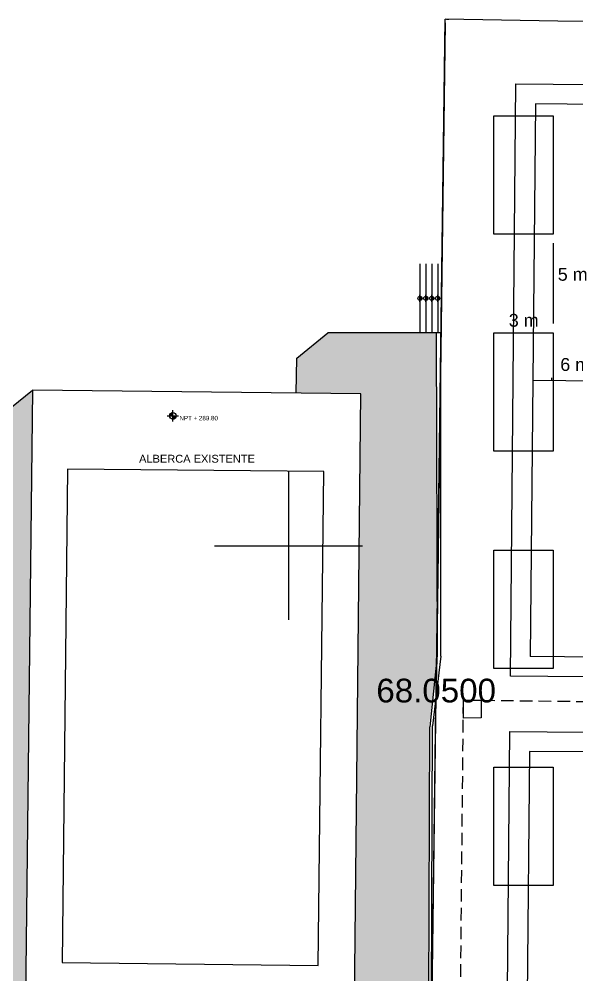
# Model space of a CAD drawing. Header units: millimetres. Extents: x 793 to 3159, y 750 to 2095.
# Drawn here: x 1263.41 to 1291.66, y 904.14 to 952.56 of the extents above; entities that cross this region are included whole.
import ezdxf

# ---------------------------------------------------------------- set-up
doc = ezdxf.new("R2010")
doc.units = ezdxf.units.MM
doc.linetypes.add('CONTINUA', pattern=[0])
doc.linetypes.add('HIDDEN', pattern=[9.525, 6.35, -3.175])
for name, color, linetype in [('A-NIVEL', 4, 'Continuous'), ('A-PISO-LIMITE', 42, 'Continuous'), ('A-PROY', 252, 'Continuous'), ('A-PROYECCION', 252, 'Continuous'), ('A-TEXTO', 2, 'Continuous'), ('A-VEGETACION', 65, 'Continuous'), ('ALBERCA', 7, 'Continuous'), ('COLUM', 232, 'Continuous'), ('poligono real existente', 210, 'Continuous'), ('RETUTM01', 8, 'Continuous')]:
    doc.layers.add(name, color=color, linetype=linetype)
doc.styles.add('kobalt', font='arial.ttf', dxfattribs={"height": 0.15})
doc.styles.add('kobalt-240', font='arial.ttf', dxfattribs={"height": 6.5})
doc.styles.get("Standard").update_dxf_attribs({"font": 'arial.ttf'})
doc.dimstyles.get("Standard").update_dxf_attribs({"dimtxt": 1.2, "dimasz": 0.18, "dimexe": 0.18, "dimexo": 0.0625, "dimgap": 0.09, "dimtad": 0, "dimtih": 1, "dimtoh": 1, "dimdec": 4, "dimlfac": -1, "dimzin": 0, "dimdsep": 46, "dimtxsty": 'Standard', "dimcen": 0.09, "dimadec": 0, "dimazin": 0, "dimtfac": 1, "dimtdec": 4, "dimtofl": 0, "dimtmove": 0, "dimatfit": 3, "dimfxl": 1, "dimtolj": 1, "dimtzin": 0, "dimarcsym": 0})
pattern_1 = [(38.034047, (-995.446, 276.85925), (-0.04112262, 0.97848569), [0, -0.77216, 0, -0.8636, 0, -0.8255]), (8.034047, (-995.446, 276.8592), (0.8856448, 1.4419677), [0, -0.41656, 0, -0.69596, 0, -0.2667]), (328.034047, (-996.0708, 276.8534), (1.58188923, 0.0176195), [0, -0.254, 0, -0.9144, 0, -1.1938]), (318.034047, (-996.0708, 276.8534), (1.5228908, 0.4600731), [0, -0.127, 0, -0.59944, 0, -0.6858])]

# ---------------------------------------------------------------- blocks, each defined once
blk = doc.blocks.new('A$C6A1540C3')
at = {"layer": 'RETUTM01', "color": 8, "linetype": 'Continuous'}
for p, q in [((3.75, 7.5), (3.75, 0)), ((0, 3.75), (7.5, 3.75))]:
    blk.add_line(p, q, dxfattribs=at)
blk = doc.blocks.new('XR-CONJUNTO$0$A$C41A331E1')
for p, q in [((14, 0), (-14, 0)), ((-13.989, -15.001), (-14, 0)), ((-13.989, -15.001), (-14, 0)), ((0, 0), (0.011, -15.001)), ((0, 0), (0.011, -15.001)), ((14.011, -15.001), (14, 0)), ((-8.703, -5.701), (-13.997, -4.501)), ((-8.703, -5.701), (-13.997, -4.501)), ((14.004, -4.501), (8.805, -5.701)), ((14.004, -4.501), (8.805, -5.701)), ((-8.796, -5.701), (-8.793, -9.301)), ((-8.796, -5.701), (-8.793, -9.301)), ((8.805, -5.701), (8.807, -9.301)), ((8.805, -5.701), (8.807, -9.301)), ((-13.33, -6.615), (-14.567, -7.373)), ((-13.33, -6.615), (-14.567, -7.373)), ((-13.33, -6.615), (-13.329, -8.403)), ((-13.33, -6.615), (-13.329, -8.403)), ((13.383, -6.598), (14.621, -7.378)), ((13.384, -8.386), (13.383, -6.598)), ((13.383, -6.598), (14.621, -7.378)), ((13.384, -8.386), (13.383, -6.598)), ((-14.567, -7.373), (-14.567, -7.623)), ((-14.567, -7.373), (-14.567, -7.623)), ((-13.329, -8.403), (-14.567, -7.623)), ((-13.329, -8.403), (-14.567, -7.623)), ((-14.504, -7.335), (-14.504, -7.663)), ((-14.504, -7.335), (-14.504, -7.663)), ((-14.442, -7.297), (-14.442, -7.702)), ((-14.442, -7.297), (-14.442, -7.702)), ((13.384, -8.386), (14.621, -7.628)), ((13.384, -8.386), (14.621, -7.628)), ((14.496, -7.704), (14.496, -7.299)), ((14.496, -7.704), (14.496, -7.299)), ((14.559, -7.666), (14.558, -7.338)), ((14.559, -7.666), (14.558, -7.338)), ((14.621, -7.628), (14.621, -7.378)), ((14.621, -7.628), (14.621, -7.378)), ((-8.793, -9.301), (-13.992, -10.501)), ((-8.793, -9.301), (-13.992, -10.501)), ((14.008, -10.501), (8.807, -9.301)), ((14.008, -10.501), (8.807, -9.301)), ((14.011, -15.001), (-13.989, -15.001)), ((14.011, -15.001), (-13.989, -15.001))]:
    blk.add_line(p, q)
blk.add_lwpolyline([(-15.001, 1), (15.002, 1), (15.002, -16.001), (-15.001, -16.001)], close=True)
at = {"const_width": 0.0375}
for points in [[(-13.393, -6.654), (-13.391, -8.364)], [(-13.393, -6.654), (-13.391, -8.364)], [(13.447, -8.348), (13.445, -6.637)], [(13.447, -8.348), (13.445, -6.637)]]:
    blk.add_lwpolyline(points, dxfattribs=at)
for centre, radius in [((-8.795, -7.501), 1.8), ((0.006, -7.501), 1.8), ((0.006, -7.501), 1.8), ((8.806, -7.501), 1.8), ((-13.079, -7.498), 0.25), ((-13.079, -7.498), 0.25), ((0.006, -7.501), 0.6), ((0.006, -7.501), 0.6), ((13.133, -7.503), 0.25), ((13.133, -7.503), 0.25)]:
    blk.add_circle(centre, radius)
for centre, start, end in [((-8.795, -7.501), 270.0425, 90.0425), ((-8.795, -7.501), 270.0425, 90.0425), ((8.806, -7.501), 90.0425, 270.0425), ((8.806, -7.501), 90.0425, 270.0425)]:
    blk.add_arc(centre, 1.8, start, end)
blk = doc.blocks.new('NIVEL')
for p, q in [((-0.255, 0), (0.255, 0)), ((-0.148, 0), (0, 0.148)), ((-0.148, 0.01), (-0.01, 0.148)), ((-0.147, 0.02), (-0.02, 0.147)), ((-0.145, 0.032), (-0.032, 0.145)), ((-0.142, 0.045), (-0.045, 0.142)), ((-0.139, 0), (0, 0.139)), ((-0.136, 0.06), (-0.06, 0.136)), ((-0.129, 0), (0, 0.129)), ((-0.125, 0.08), (-0.08, 0.125)), ((-0.12, 0), (0, 0.12)), ((-0.111, 0), (0, 0.111)), ((-0.101, 0), (0, 0.101)), ((-0.092, 0), (0, 0.092)), ((-0.082, 0), (0, 0.082)), ((-0.073, 0), (0, 0.073)), ((-0.063, 0), (0, 0.063)), ((-0.054, 0), (0, 0.054)), ((-0.044, 0), (0, 0.044)), ((-0.035, 0), (0, 0.035)), ((-0.025, 0), (0, 0.025)), ((-0.016, 0), (0, 0.016)), ((-0.006, 0), (0, 0.006)), ((0, -0.255), (0, 0.255)), ((0, -0.003), (0.003, 0)), ((0, -0.012), (0.012, 0)), ((0, -0.022), (0.022, 0)), ((0, -0.031), (0.031, 0)), ((0, -0.041), (0.041, 0)), ((0, -0.05), (0.05, 0)), ((0, -0.06), (0.06, 0)), ((0, -0.069), (0.069, 0)), ((0, -0.079), (0.079, 0)), ((0, -0.088), (0.088, 0)), ((0, -0.098), (0.098, 0)), ((0, -0.107), (0.107, 0)), ((0, -0.117), (0.117, 0)), ((0, -0.126), (0.126, 0)), ((0, -0.135), (0.135, 0)), ((0, -0.145), (0.145, 0)), ((0.006, -0.148), (0.148, -0.006)), ((0.016, -0.148), (0.148, -0.016)), ((0.027, -0.146), (0.146, -0.027)), ((0.04, -0.143), (0.143, -0.04)), ((0.054, -0.138), (0.138, -0.054)), ((0.072, -0.13), (0.13, -0.072))]:
    blk.add_line(p, q)
blk.add_circle((0, 0), 0.148)
blk = doc.blocks.new('NIVEL CAMBIO')
at = {"layer": 'A-NIVEL', "linetype": 'CONTINUA'}
h = blk.add_hatch(color=256, dxfattribs=at)
h.dxf.hatch_style = 1
h.paths.add_polyline_path([(0, 0.109, 0.414214), (-0.109, 0, 0.414214), (0, -0.109)])
blk.add_line((0, 0.192), (0, -0.192), dxfattribs=at)
blk.add_circle((0, 0), 0.109, dxfattribs=at)
blk = doc.blocks.new('*D199')
at = {"layer": 'Defpoints', "color": 0, "lineweight": -2, "transparency": 16777216}
for p, q in [((1284.985, 952.378), (1284.541, 919.239)), ((1285.05, 952.557), (1285.167, 952.556)), ((1284.079, 884.694), (1284.523, 917.833)), ((1284.139, 884.513), (1284.257, 884.512))]:
    blk.add_line(p, q, dxfattribs=at)
at = {"layer": 'Defpoints', "color": 0, "transparency": 16777216}
for p in [(1284.987, 952.558, 293.38), (1284.987, 952.558), (1284.077, 884.514, 289.306)]:
    blk.add_point(p, dxfattribs=at)
for points in [[(1284.955, 952.378), (1285.015, 952.378), (1284.987, 952.558)], [(1284.049, 884.694), (1284.109, 884.694), (1284.077, 884.514)]]:
    blk.add_solid(points, dxfattribs=at)
at = {"layer": 'Defpoints', "color": 0, "transparency": 16777216, "insert": (1284.532, 918.536), "char_height": 1.2, "attachment_point": 5}
blk.add_mtext('\\A1;68.0500', dxfattribs=at)

msp = doc.modelspace()

# ---------------------------------------------------------------- hatches: boundary and pattern name
at = {"layer": 'A-VEGETACION', "linetype": 'CONTINUA'}
h = msp.add_hatch(dxfattribs=at)
h.set_pattern_fill('AR-SAND', color=256, scale=0.02, angle=0.534047)
h.set_pattern_definition(pattern_1)
h.paths.add_polyline_path([(1273.17714, 897.06918), (1273.23354, 902.86516), (1280.40438, 902.80014), (1280.70905, 933.57538), (1277.43617, 933.61156), (1277.47846, 935.39042), (1279.05394, 936.67335), (1284.52624, 936.67183), (1284.58184, 920.31503), (1284.16809, 916.70907), (1284.15631, 899.76455), (1283.86332, 900.02557), (1279.36061, 895.52741), (1278.24942, 896.56236), (1279.02625, 897.33939), (1276.97146, 899.52825), (1274.50057, 897.08817)])
h = msp.add_hatch(dxfattribs=at)
h.set_pattern_fill('AR-SAND', color=256, scale=0.02, angle=0.534047)
h.set_pattern_definition(pattern_1)
h.paths.add_polyline_path([(1264.08203, 933.75924), (1258.53414, 929.33367), (1259.70346, 916.75865), (1258.12905, 901.01696), (1264.78272, 895.81738), (1265.28352, 896.35236), (1266.64046, 895.02586), (1266.73396, 895.0286), (1268.49726, 897.04088), (1270.86276, 897.09942), (1270.90897, 902.84291), (1263.73928, 902.95956)])
h.paths.add_polyline_path([(1260.38318, 930.53064), (1263.08301, 930.50062), (1262.81984, 906.83208), (1260.12001, 906.8621)], flags=16)
edge = h.paths.add_edge_path()
edge.add_line((1251.27411, 930.41646), (1237.11613, 918.90071))
edge.add_line((1237.11613, 918.90071), (1240.86773, 913.8478))
edge.add_line((1240.86773, 913.8478), (1257.53305, 900.77024))
edge.add_line((1257.53305, 900.77024), (1259.08771, 916.79163))
edge.add_line((1259.08771, 916.79163), (1257.95489, 928.86027))
edge.add_line((1257.95489, 928.86027), (1255.48294, 926.84004))
edge.add_arc((1254.85074, 927.61484), 1, 219.212676, 309.212676, ccw=False)
edge.add_line((1254.07593, 926.98264), (1251.27411, 930.41646))

# ---------------------------------------------------------------- linework, layer by layer
at = {"layer": 'A-PISO-LIMITE', "linetype": 'CONTINUA', "ltscale": 0.5}
for p, q in [((1290.68659, 952.45446, 293.4099), (1284.98748, 952.55792, 293.37993)), ((1300.27195, 952.37477, 293.41039), (1290.68659, 952.45446, 293.4099)), ((1284.52624, 936.67183, 293.40222), (1284.58184, 920.31503, 292.97489)), ((1284.77415, 920.29061, 293.3269), (1284.77289, 936.66947, 293.3373)), ((1284.58184, 920.31503, 292.97489), (1284.21892, 916.70397, 293.45789)), ((1284.77415, 920.29061, 293.3269), (1284.34089, 916.7542, 292.95689)), ((1284.08102, 879.46553, 288.89887), (1284.21892, 916.70397, 293.45789)), ((1284.20295, 879.46489, 288.90214), (1284.34089, 916.7542, 292.95689))]:
    msp.add_line(p, q, dxfattribs=at)
at = {"layer": 'A-PROY', "linetype": 'CONTINUA', "ltscale": 0.5}
for p, q in [((1283.7117, 940.16247, 293.72089), (1283.71071, 936.67206, 293.72089)), ((1284.0117, 940.15984, 293.72089), (1284.01071, 936.67197, 293.72089)), ((1284.3117, 940.15721, 293.72089), (1284.31071, 936.67189, 293.72089)), ((1284.6117, 940.15459, 293.72089), (1284.61071, 936.6718, 293.72089)), ((1277.47846, 935.39042, 293.72089), (1279.05394, 936.67335, 293.72089)), ((1284.77289, 936.66947, 293.3373), (1279.05394, 936.67335, 293.72089)), ((1277.43617, 933.61156, 293.72089), (1277.47846, 935.39042, 293.72089)), ((1255.48294, 926.84004, 293.72089), (1264.08174, 933.75901, 293.72089))]:
    msp.add_line(p, q, dxfattribs=at)
for points, elevation in [([(1264.08153, 933.75891), (1263.73884, 902.91915), (1280.40427, 902.80009), (1280.70909, 933.57533)], 297.76473), ([(1265.86084, 929.75456), (1265.59045, 904.76134), (1278.55121, 904.61771), (1278.84846, 929.64056)], 293.72089), ([(1286.80992, 918.05324), (1286.80517, 917.15591), (1285.90819, 917.1478), (1285.91304, 918.06382)], 289.34821)]:
    msp.add_lwpolyline(points, close=True, dxfattribs=dict(at, elevation=elevation))
at = {"layer": 'A-PROYECCION', "linetype": 'HIDDEN', "ltscale": 0.1, "elevation": 293.72089}
msp.add_lwpolyline([(1285.91304, 918.06382), (1331.83724, 917.52198), (1331.48527, 880.77346), (1285.55318, 881.18267)], close=True, dxfattribs=at)
at = {"layer": 'ALBERCA', "linetype": 'Continuous', "extrusion": (-6.10067e-05, -9.6615e-06, 1)}
for points, elevation in [([(1264.09994, 933.76184), (1263.75675, 902.92199), (1280.42218, 902.80293), (1280.72726, 933.5782)], 293.63475), ([(1264.09994, 933.76184), (1263.75675, 902.92199), (1280.42218, 902.80293), (1280.72726, 933.5782)], 293.63475), ([(1265.87877, 929.7574), (1265.60813, 904.76413), (1278.56889, 904.62051), (1278.86639, 929.6434)], 289.7269), ([(1265.87877, 929.7574), (1265.60813, 904.76413), (1278.56889, 904.62051), (1278.86639, 929.6434)], 289.7269)]:
    msp.add_lwpolyline(points, close=True, dxfattribs=dict(at, elevation=elevation))
at = {"layer": 'COLUM', "extrusion": (-6.10067e-05, -9.6615e-06, 1), "elevation": 289.26987}
msp.add_lwpolyline([(1286.8276, 918.05854), (1286.82536, 917.1612), (1285.9284, 917.15059), (1285.93069, 918.06661)], close=True, dxfattribs=at)
msp.add_lwpolyline([(1286.8276, 918.05854), (1286.82536, 917.1612), (1285.9284, 917.15059), (1285.93069, 918.06661)], close=True, dxfattribs=at)
at = {"layer": 'Defpoints'}
for p, q in [((1284.07653, 884.51402, 289.30606), (1284.98748, 952.55792, 293.37993)), ((1287.45339, 941.66451), (1287.45339, 947.66451)), ((1287.45339, 947.66451), (1290.45339, 947.66451)), ((1290.45339, 947.66451), (1290.45339, 941.66451)), ((1290.45339, 941.66451), (1287.45339, 941.66451)), ((1290.45499, 941.21024), (1290.45499, 937.13372)), ((1287.45339, 930.66451), (1287.45339, 936.66451)), ((1287.45339, 936.66451), (1290.45339, 936.66451)), ((1290.45339, 936.66451), (1290.45339, 930.66451)), ((1290.36898, 934.3801), (1290.36898, 934.2595)), ((1290.45339, 930.66451), (1287.45339, 930.66451)), ((1287.45339, 919.66451), (1287.45339, 925.66451)), ((1287.45339, 925.66451), (1290.45339, 925.66451)), ((1290.45339, 925.66451), (1290.45339, 919.66451)), ((1290.45339, 919.66451), (1287.45339, 919.66451)), ((1287.45339, 908.66451), (1287.45339, 914.66451)), ((1287.45339, 914.66451), (1290.45339, 914.66451)), ((1290.45339, 914.66451), (1290.45339, 908.66451)), ((1290.45339, 908.66451), (1287.45339, 908.66451))]:
    msp.add_line(p, q, dxfattribs=at)

# ---------------------------------------------------------------- block references
at = {"layer": 'A-NIVEL', "linetype": 'CONTINUA', "xscale": 0.9600000000000004, "yscale": 0.9600000000000004, "zscale": 0.9600000000000004, "rotation": 179.9999999999837}
for p in [(1283.7112, 938.41247, 293.72089), (1284.0112, 938.41238, 293.72089), (1284.3112, 938.4123, 293.72089), (1284.61126, 938.41221, 293.72089)]:
    msp.add_blockref('NIVEL CAMBIO', p, dxfattribs=at)
at = {"layer": 'A-NIVEL', "linetype": 'CONTINUA', "xscale": 1.125, "yscale": 1.125, "zscale": 1.125}
msp.add_blockref('NIVEL', (1271.19506, 932.45933, 293.72089), dxfattribs=at)
at = {"layer": 'A-PROY', "linetype": 'CONTINUA', "ltscale": 0.5, "rotation": 89.46595331482752}
for p in [(1289.43133, 934.26754, 293.72089), (1289.12557, 901.46447, 293.72089)]:
    msp.add_blockref('XR-CONJUNTO$0$A$C41A331E1', p, dxfattribs=at)
at = {"layer": 'poligono real existente'}
msp.add_blockref('A$C6A1540C3', (1273.30715, 922.1269), dxfattribs=at)

# ---------------------------------------------------------------- texts
at = {"layer": 'A-TEXTO', "insert": (1271.53195, 932.45885, 293.72089), "char_height": 0.225, "attachment_point": 1, "style": 'kobalt'}
msp.add_mtext_dynamic_manual_height_columns('NPT + 289.80', width=62.3352715, gutter_width=1.5, heights=[0.22807], dxfattribs=at)
at = {"layer": 'A-TEXTO', "insert": (1269.48545, 930.48812, 293.72089), "char_height": 0.4, "width": 62.3352715, "attachment_point": 1, "style": 'kobalt'}
msp.add_mtext('ALBERCA EXISTENTE', dxfattribs=at)
at = {"layer": 'Defpoints', "style": 'kobalt-240'}
for s, p in [('5 m', (1290.68947, 939.30474)), ('3 m', (1288.20955, 936.97619)), ('6 m', (1290.81808, 934.73777))]:
    msp.add_text(s, height=0.65, dxfattribs=at).set_placement(p)

# ---------------------------------------------------------------- dimensions: what is measured, and where the dimension line sits
at = {"layer": 'Defpoints'}
dim = msp.add_aligned_dim(p1=(1284.07653, 884.51402, 289.30606), p2=(1284.98748, 952.55792, 293.37993), distance=0, dimstyle='Standard', dxfattribs=at)
dim.commit()
dim.dimension.update_dxf_attribs({"geometry": '*D199', "text_midpoint": (1284.53201, 918.53597)})

doc.saveas('drawing.dxf')
